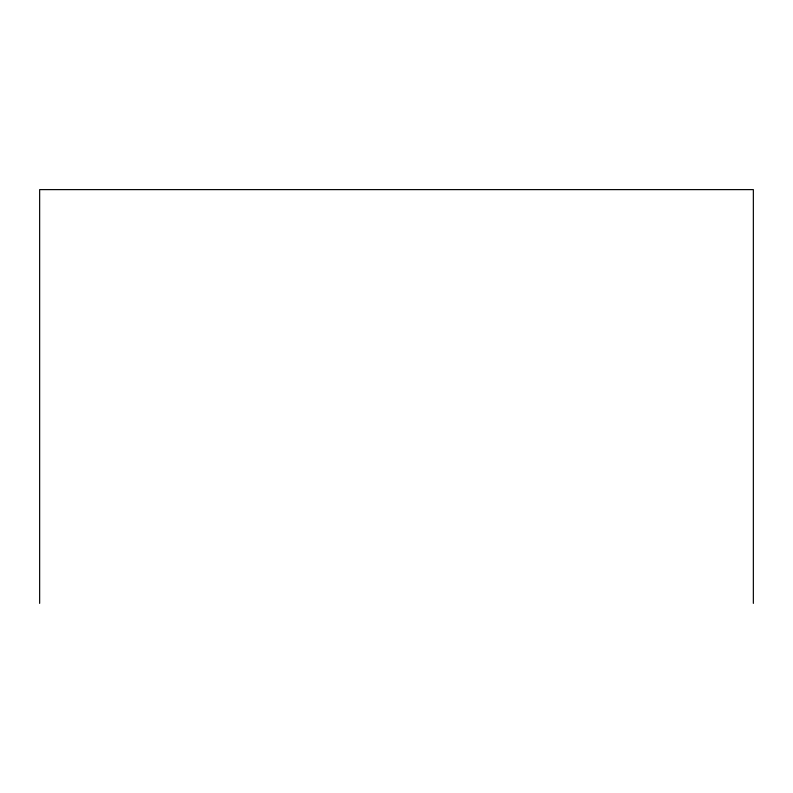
<?xml version="1.0" encoding="UTF-8"?>
<svg xmlns="http://www.w3.org/2000/svg" width="793" height="793" viewBox="0 0 793 793"><rect width="100%" height="100%" fill="white"/><g stroke="black" fill="none" stroke-linecap="round" stroke-linejoin="round"><path stroke-width="1.19" d="M753.35 603.384L753.35 189.616L39.65 189.616L39.65 603.384"/></g></svg>
